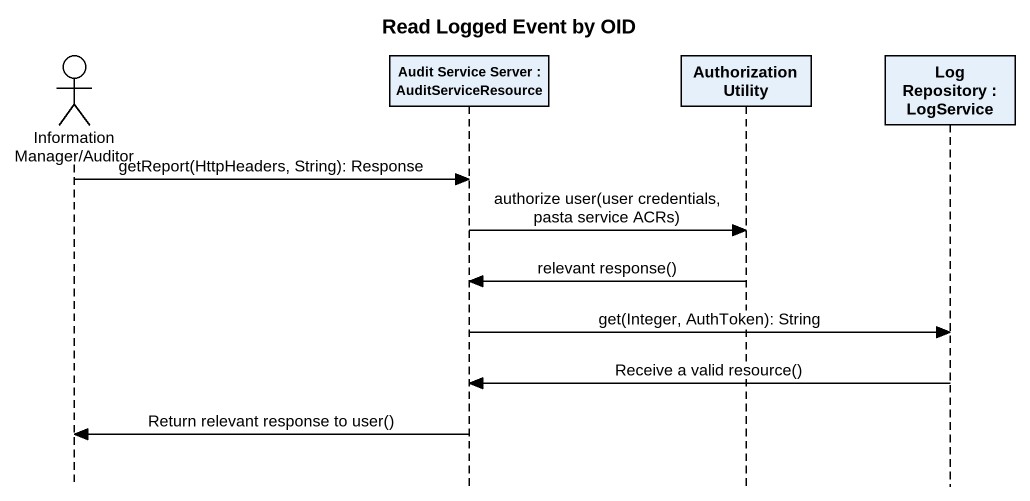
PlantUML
@startuml
title Read Logged Event by OID
hide footbox
actor "Information Manager/Auditor" as Information_Manager_Auditor
participant "Audit Service Server : AuditServiceResource" as Audit_Service_Server
participant "Authorization Utility" as Authorization_Utility
participant "Log Repository : LogService" as Log_Repository

Information_Manager_Auditor -> Audit_Service_Server : getReport(HttpHeaders, String): Response
Audit_Service_Server -> Authorization_Utility : authorize user(user credentials, pasta service ACRs)
Authorization_Utility -> Audit_Service_Server : relevant response()
Audit_Service_Server -> Log_Repository : get(Integer, AuthToken): String
Log_Repository -> Audit_Service_Server : Receive a valid resource()
Audit_Service_Server -> Information_Manager_Auditor : Return relevant response to user()
@enduml
